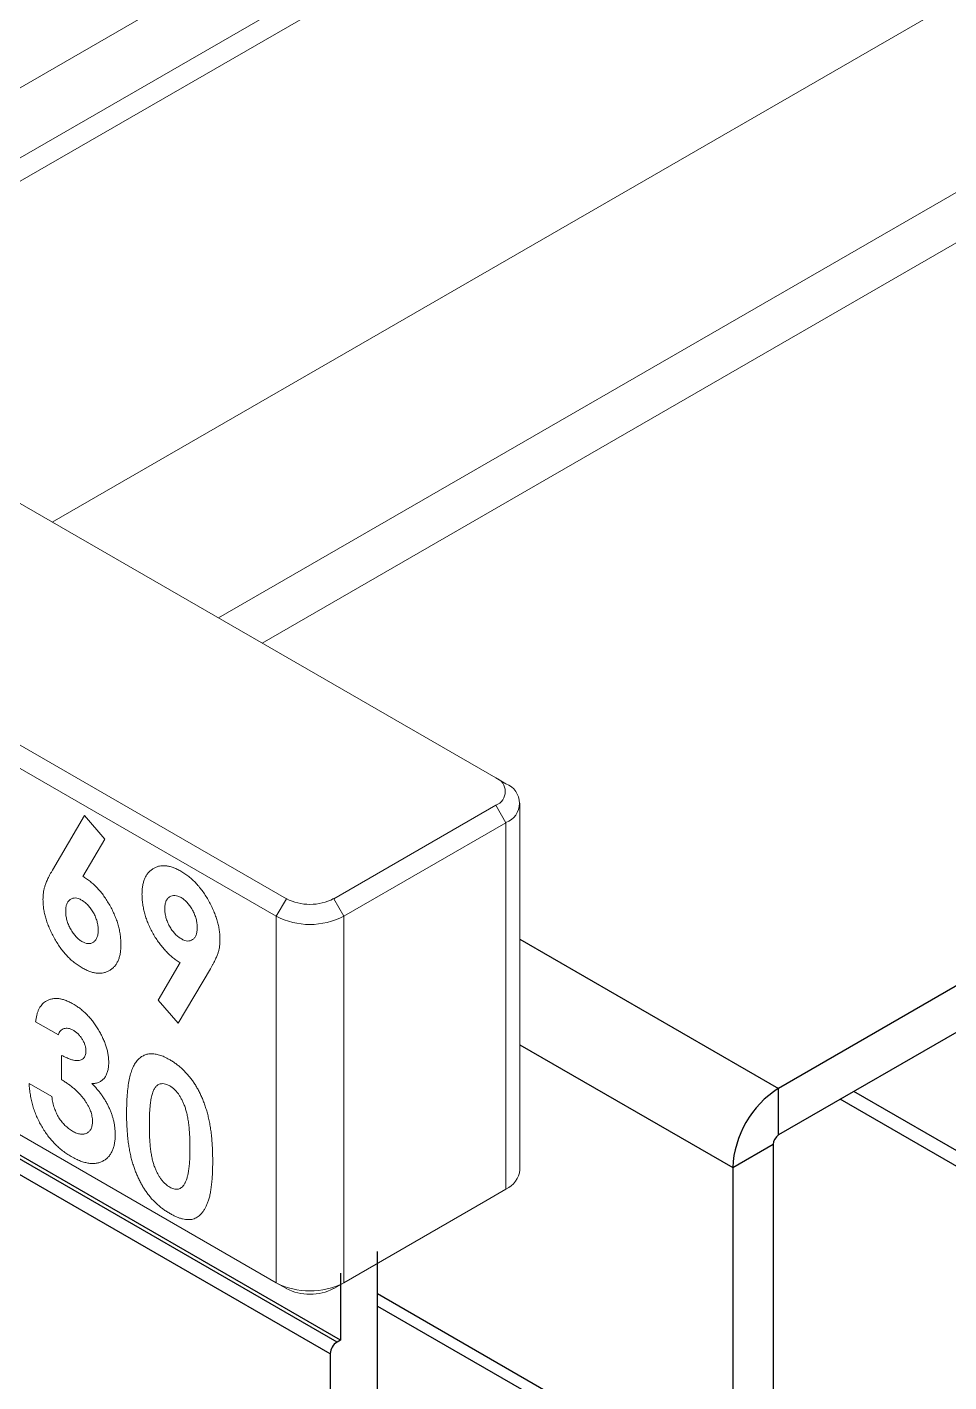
# Model space of a CAD drawing. Extents: x -0.1 to 11.3, y -13.9 to 0.
# Drawn here: x 1.969 to 2.934, y -3.59 to -2.172 of the extents above; entities that cross this region are included whole.
import ezdxf

# ---------------------------------------------------------------- set-up
doc = ezdxf.new("R2010")
doc.units = 0
doc.header["$LTSCALE"] = 0.5
doc.header["$MEASUREMENT"] = 0
for name, color, linetype in [('Brackets', 181, 'CONTINUOUS'), ('Dimension', 10, 'CONTINUOUS'), ('Housing', 150, 'CONTINUOUS')]:
    doc.layers.add(name, color=color, linetype=linetype)
doc.layers.add('Jig', color=41, linetype='CONTINUOUS', lineweight=13)

msp = doc.modelspace()

# ---------------------------------------------------------------- linework, layer by layer
at = {"layer": 'Brackets', "linetype": 'Continuous', "lineweight": 25, "transparency": 16777216}
for p, q in [((3.0593, -3.1076), (2.7556, -3.2829)), ((2.4849, -3.1267), (2.7556, -3.2829)), ((3.0593, -3.1564), (2.7556, -3.3317)), ((2.4849, -3.2374), (2.7076, -3.3659)), ((2.7556, -3.3317), (2.7556, -3.2829)), ((2.7076, -3.3659), (2.7499, -3.3415)), ((2.7499, -3.3415), (2.7499, -3.6879)), ((2.7076, -3.3659), (2.7076, -3.7123)), ((2.3359, -3.4978), (2.7076, -3.7123)), ((2.3359, -3.5109), (2.702, -3.7221))]:
    msp.add_line(p, q, dxfattribs=at)
for centre, radius in [((2.8117, -3.3706), 0.1042), ((2.7622, -3.3421), 0.0123)]:
    msp.add_arc(centre, radius, 122.6023, 177.3977, dxfattribs=at)
at = {"layer": 'Dimension', "transparency": 16777216}
msp.add_open_spline([(2.8616, -0.3576), (0.691, -1.8341), (0.878, -3.2518), (1.065, -4.6696), (0.4687, -5.2892), (0.4373, -5.3219), (0.4039, -5.3545), (0.3687, -5.3873), (0.2889, -5.4614), (0.1995, -5.5356), (0.1005, -5.6099)], degree=3, knots=[0, 0, 0, 0, 1, 1.766137, 1.766137, 1.766137, 1.806549, 1.806549, 1.806549, 1.898148, 1.898148, 1.898148, 1.898148], dxfattribs=at)
at = {"layer": 'Housing', "linetype": 'Continuous', "lineweight": 25, "transparency": 16777216}
for p, q in [((2.2971, -3.5466), (0.8665, -2.7209)), ((2.2935, -3.5486), (0.8661, -2.7248)), ((2.2864, -3.5608), (0.8647, -2.7403)), ((3.3542, -3.5862), (2.8344, -3.2862)), ((3.34, -3.5944), (2.8202, -3.2944)), ((2.3359, -3.8279), (2.3359, -3.4538)), ((2.2971, -3.4763), (2.2971, -3.5466)), ((2.2971, -3.5466), (2.2935, -3.5486)), ((2.2864, -3.5608), (2.2864, -6.2786))]:
    msp.add_line(p, q, dxfattribs=at)
msp.add_arc((2.3018, -3.5615), 0.0154, 122.6023, 177.3977, dxfattribs=at)
at = {"layer": 'Jig', "linetype": 'Continuous', "transparency": 16777216}
for p, q in [((1.3902, -2.565), (3.6529, -1.259)), ((3.5221, -1.408), (1.6483, -2.4895)), ((1.6695, -2.5017), (3.5221, -1.4325)), ((3.2562, -1.9623), (1.9955, -2.6899)), ((3.325, -2.1234), (2.1695, -2.7903)), ((3.3123, -2.1834), (2.2152, -2.8166)), ((1.6483, -2.4895), (2.4597, -2.9578)), ((2.2405, -3.0843), (1.3902, -2.5935)), ((1.3796, -2.6119), (2.2299, -3.1027)), ((2.4597, -2.9578), (2.4703, -2.9639)), ((2.4597, -2.9863), (2.29, -3.0843)), ((2.4597, -2.9863), (2.4703, -3.0047)), ((2.4849, -2.9843), (2.4849, -3.3681)), ((2.2299, -3.4865), (1.3796, -2.9957)), ((2.3006, -3.1027), (2.4703, -3.0047)), ((2.4703, -3.0047), (2.4703, -3.3885)), ((2.2405, -3.0843), (2.2299, -3.1027)), ((2.29, -3.0843), (2.3006, -3.1027)), ((2.2299, -3.1027), (2.2299, -3.4865)), ((2.3006, -3.4865), (2.3006, -3.1027)), ((2.4703, -3.3885), (2.4491, -3.4008)), ((2.3006, -3.4865), (2.4491, -3.4008)), ((2.2299, -3.4865), (2.2405, -3.4926)), ((2.3006, -3.4865), (2.29, -3.4926))]:
    msp.add_line(p, q, dxfattribs=at)
at = {"layer": 'Jig', "transparency": 16777216}
for p, q in [((1.9957, -3.0543), (2.0294, -2.9973)), ((2.0294, -2.9973), (2.0505, -3.0218)), ((2.0505, -3.0218), (2.0274, -3.0609)), ((2.1063, -3.1904), (2.1294, -3.1512)), ((2.161, -3.1577), (2.1274, -3.2148)), ((2.1274, -3.2148), (2.1063, -3.1904)), ((2.0019, -3.2268), (1.9781, -3.2131)), ((2.0053, -3.2739), (2.0053, -3.2484)), ((1.9713, -3.2779), (1.9951, -3.2916))]:
    msp.add_line(p, q, dxfattribs=at)
at = {"layer": 'Jig', "linetype": 'Continuous', "transparency": 16777216}
for centre, radius, start, end in [((2.4543, -2.9721), 0.0153, 290.7714, 69.2286), ((2.4626, -2.9843), 0.0218, 290.7714, 69.2286), ((2.2652, -3.0365), 0.0538, 242.616, 297.384), ((2.2652, -3.0344), 0.0769, 242.616, 297.384), ((2.4599, -3.3656), 0.0251, 294.3654, 354.301), ((2.2652, -3.4182), 0.0769, 242.6097, 297.3903), ((2.2652, -3.4448), 0.0538, 242.6097, 297.3903)]:
    msp.add_arc(centre, radius, start, end, dxfattribs=at)
at = {"layer": 'Jig', "transparency": 16777216}
for points, knots in [([(2.0894, -3.0797), (2.0895, -3.0781), (2.0895, -3.0749), (2.0901, -3.0705), (2.0911, -3.0665), (2.0923, -3.0629), (2.094, -3.0597), (2.0961, -3.0569), (2.0985, -3.0545), (2.1013, -3.0526), (2.1043, -3.0511), (2.1075, -3.0501), (2.1109, -3.0497), (2.1144, -3.0498), (2.1181, -3.0504), (2.1219, -3.0515), (2.1259, -3.0532), (2.1286, -3.0546), (2.13, -3.0554)], [0, 0, 0, 0, 0.065971, 0.129995, 0.192241, 0.254119, 0.315113, 0.376788, 0.439483, 0.503935, 0.56836, 0.630974, 0.691801, 0.752229, 0.812552, 0.873695, 0.936086, 1, 1, 1, 1]), ([(1.9858, -3.0852), (1.9858, -3.084), (1.9858, -3.0817), (1.9862, -3.0783), (1.9867, -3.075), (1.9874, -3.0723), (1.9881, -3.0701), (1.9887, -3.0683), (1.9896, -3.0664), (1.9905, -3.0643), (1.9916, -3.062), (1.9928, -3.0596), (1.9942, -3.057), (1.9952, -3.0552), (1.9957, -3.0543)], [0, 0, 0, 0, 0.0925378, 0.1855908, 0.2795525, 0.3756023, 0.4276167, 0.4871169, 0.5541989, 0.628624, 0.7096876, 0.7991807, 0.8953573, 1, 1, 1, 1]), ([(2.0274, -3.0609), (2.0287, -3.0618), (2.0314, -3.0634), (2.0354, -3.0663), (2.0392, -3.0696), (2.0428, -3.0732), (2.0463, -3.0772), (2.0496, -3.0815), (2.0527, -3.0862), (2.0557, -3.0912), (2.0585, -3.0963), (2.0608, -3.1015), (2.0629, -3.1067), (2.0645, -3.1119), (2.0658, -3.1171), (2.0667, -3.1223), (2.0672, -3.1275), (2.0673, -3.1308), (2.0673, -3.1325)], [0, 0, 0, 0, 0.063329, 0.124736, 0.184916, 0.2443, 0.303826, 0.364353, 0.426073, 0.489721, 0.553756, 0.616458, 0.678319, 0.740301, 0.802656, 0.866732, 0.932157, 1, 1, 1, 1]), ([(2.13, -3.0554), (2.1315, -3.0563), (2.1343, -3.058), (2.1384, -3.0611), (2.1424, -3.0645), (2.1462, -3.0682), (2.1498, -3.0724), (2.1532, -3.0769), (2.1564, -3.0817), (2.1594, -3.0868), (2.1621, -3.092), (2.1645, -3.0973), (2.1665, -3.1024), (2.1682, -3.1075), (2.1695, -3.1125), (2.1703, -3.1174), (2.1709, -3.1223), (2.171, -3.1254), (2.171, -3.127)], [0, 0, 0, 0, 0.066427, 0.130619, 0.193114, 0.254924, 0.316298, 0.378571, 0.441525, 0.506708, 0.571492, 0.634591, 0.69628, 0.756765, 0.81662, 0.876835, 0.937666, 1, 1, 1, 1]), ([(2.0268, -3.1568), (2.0253, -3.1559), (2.0225, -3.1542), (2.0184, -3.1511), (2.0144, -3.1477), (2.0106, -3.1439), (2.007, -3.1398), (2.0036, -3.1353), (2.0004, -3.1304), (1.9974, -3.1253), (1.9947, -3.1201), (1.9923, -3.1149), (1.9903, -3.1097), (1.9886, -3.1046), (1.9873, -3.0997), (1.9864, -3.0947), (1.9859, -3.0899), (1.9858, -3.0868), (1.9858, -3.0852)], [0, 0, 0, 0, 0.066486, 0.130736, 0.193287, 0.255291, 0.316538, 0.378867, 0.441877, 0.507117, 0.572271, 0.635427, 0.696817, 0.757357, 0.817265, 0.877134, 0.93802, 1, 1, 1, 1]), ([(2.0262, -3.0858), (2.0251, -3.0852), (2.0229, -3.084), (2.0197, -3.0834), (2.0168, -3.0837), (2.0143, -3.085), (2.0122, -3.087), (2.0106, -3.0898), (2.0097, -3.0933), (2.0096, -3.0962), (2.0096, -3.0976)], [0, 0, 0, 0, 0.122718, 0.240143, 0.357362, 0.481674, 0.607866, 0.732955, 0.862144, 1, 1, 1, 1]), ([(2.0435, -3.1172), (2.0435, -3.1157), (2.0434, -3.1128), (2.0425, -3.1081), (2.0408, -3.1035), (2.0387, -3.099), (2.0361, -3.0948), (2.0331, -3.0912), (2.0298, -3.088), (2.0274, -3.0865), (2.0262, -3.0858)], [0, 0, 0, 0, 0.135404, 0.262225, 0.385849, 0.510857, 0.634977, 0.753299, 0.873932, 1, 1, 1, 1]), ([(2.1294, -3.1512), (2.128, -3.1504), (2.1253, -3.1488), (2.1214, -3.1458), (2.1176, -3.1425), (2.114, -3.1389), (2.1105, -3.1349), (2.1072, -3.1306), (2.104, -3.126), (2.101, -3.121), (2.0983, -3.1159), (2.096, -3.1107), (2.0939, -3.1055), (2.0923, -3.1003), (2.091, -3.0951), (2.0901, -3.0899), (2.0896, -3.0848), (2.0895, -3.0814), (2.0894, -3.0797)], [0, 0, 0, 0, 0.063396, 0.124462, 0.184705, 0.244153, 0.303741, 0.364333, 0.425865, 0.48958, 0.553683, 0.616452, 0.678378, 0.740426, 0.802847, 0.866591, 0.932085, 1, 1, 1, 1]), ([(2.1305, -3.0831), (2.1293, -3.0825), (2.1271, -3.0814), (2.1238, -3.0808), (2.1208, -3.081), (2.1182, -3.0822), (2.116, -3.0842), (2.1144, -3.087), (2.1134, -3.0906), (2.1133, -3.0934), (2.1132, -3.0949)], [0, 0, 0, 0, 0.121371, 0.238311, 0.356976, 0.482294, 0.609637, 0.734815, 0.863799, 1, 1, 1, 1]), ([(2.1472, -3.1146), (2.1472, -3.1131), (2.1471, -3.1101), (2.1461, -3.1054), (2.1445, -3.1007), (2.1423, -3.0962), (2.1397, -3.0919), (2.1368, -3.0883), (2.1337, -3.0852), (2.1316, -3.0838), (2.1305, -3.0831)], [0, 0, 0, 0, 0.138014, 0.26847, 0.396584, 0.525789, 0.651363, 0.769631, 0.883619, 1, 1, 1, 1]), ([(2.0096, -3.0976), (2.0096, -3.0991), (2.0097, -3.1021), (2.0107, -3.1068), (2.0123, -3.1114), (2.0145, -3.116), (2.0171, -3.1202), (2.02, -3.1239), (2.0231, -3.1269), (2.0252, -3.1283), (2.0263, -3.129)], [0, 0, 0, 0, 0.137285, 0.267028, 0.394926, 0.524335, 0.650813, 0.769267, 0.883435, 1, 1, 1, 1]), ([(2.1132, -3.0949), (2.1133, -3.0964), (2.1134, -3.0993), (2.1144, -3.104), (2.1159, -3.1086), (2.1181, -3.1131), (2.1207, -3.1173), (2.1237, -3.121), (2.127, -3.1241), (2.1294, -3.1256), (2.1306, -3.1264)], [0, 0, 0, 0, 0.134463, 0.261517, 0.38556, 0.511308, 0.634802, 0.754394, 0.873851, 1, 1, 1, 1]), ([(2.0263, -3.129), (2.0275, -3.1296), (2.0297, -3.1308), (2.033, -3.1315), (2.0359, -3.1312), (2.0386, -3.13), (2.0408, -3.128), (2.0424, -3.1252), (2.0434, -3.1216), (2.0435, -3.1187), (2.0435, -3.1172)], [0, 0, 0, 0, 0.121152, 0.237601, 0.356052, 0.480525, 0.607639, 0.73343, 0.862182, 1, 1, 1, 1]), ([(2.1306, -3.1264), (2.1317, -3.127), (2.1339, -3.1281), (2.1371, -3.1288), (2.14, -3.1284), (2.1425, -3.1272), (2.1446, -3.1252), (2.1461, -3.1224), (2.1471, -3.1188), (2.1472, -3.116), (2.1472, -3.1146)], [0, 0, 0, 0, 0.123097, 0.240503, 0.358482, 0.482438, 0.608924, 0.735167, 0.863731, 1, 1, 1, 1]), ([(2.0673, -3.1325), (2.0673, -3.1341), (2.0672, -3.1373), (2.0667, -3.1417), (2.0657, -3.1457), (2.0644, -3.1493), (2.0628, -3.1525), (2.0607, -3.1553), (2.0583, -3.1576), (2.0555, -3.1595), (2.0525, -3.161), (2.0493, -3.162), (2.0459, -3.1624), (2.0424, -3.1624), (2.0387, -3.1618), (2.0349, -3.1607), (2.0309, -3.159), (2.0281, -3.1575), (2.0268, -3.1568)], [0, 0, 0, 0, 0.065621, 0.129704, 0.192008, 0.253165, 0.31459, 0.376533, 0.439287, 0.503799, 0.568284, 0.630629, 0.691513, 0.751998, 0.812377, 0.873577, 0.936027, 1, 1, 1, 1]), ([(2.171, -3.127), (2.171, -3.1282), (2.171, -3.1305), (2.1706, -3.1339), (2.1701, -3.1372), (2.1694, -3.1398), (2.1687, -3.142), (2.1681, -3.1438), (2.1672, -3.1457), (2.1663, -3.1478), (2.1652, -3.1501), (2.1639, -3.1525), (2.1626, -3.1551), (2.1616, -3.1568), (2.161, -3.1577)], [0, 0, 0, 0, 0.092094, 0.185499, 0.279815, 0.375457, 0.426909, 0.486634, 0.553231, 0.627937, 0.709307, 0.798417, 0.895675, 1, 1, 1, 1]), ([(1.9781, -3.2131), (1.9783, -3.2118), (1.9786, -3.2093), (1.9794, -3.2059), (1.9803, -3.2027), (1.9815, -3.1999), (1.9829, -3.1974), (1.9845, -3.1953), (1.9862, -3.1934), (1.9876, -3.1925), (1.9883, -3.192)], [0, 0, 0, 0, 0.138934, 0.272371, 0.400702, 0.524915, 0.646775, 0.765706, 0.883115, 1, 1, 1, 1]), ([(1.9883, -3.192), (1.9893, -3.1914), (1.9912, -3.1903), (1.9944, -3.1893), (1.9978, -3.1887), (2.0014, -3.1888), (2.0052, -3.1894), (2.0091, -3.1906), (2.0133, -3.1923), (2.0161, -3.1939), (2.0176, -3.1947)], [0, 0, 0, 0, 0.127407, 0.251106, 0.372908, 0.494496, 0.616171, 0.740563, 0.867605, 1, 1, 1, 1]), ([(2.0176, -3.1947), (2.0189, -3.1954), (2.0214, -3.197), (2.0251, -3.1997), (2.0286, -3.2027), (2.032, -3.2059), (2.0353, -3.2095), (2.0384, -3.2133), (2.0413, -3.2174), (2.044, -3.2217), (2.0465, -3.2262), (2.0486, -3.2306), (2.0505, -3.235), (2.052, -3.2394), (2.0532, -3.2437), (2.054, -3.2479), (2.0545, -3.2521), (2.0546, -3.2548), (2.0546, -3.2562)], [0, 0, 0, 0, 0.068214, 0.134095, 0.198286, 0.26116, 0.323635, 0.386367, 0.449642, 0.514245, 0.578413, 0.640375, 0.700615, 0.760104, 0.819299, 0.878466, 0.93836, 1, 1, 1, 1]), ([(2.0174, -3.222), (2.0166, -3.2216), (2.0148, -3.2207), (2.0123, -3.22), (2.01, -3.2198), (2.0078, -3.2203), (2.0058, -3.2211), (2.0041, -3.2226), (2.0028, -3.2244), (2.0022, -3.226), (2.0019, -3.2268)], [0, 0, 0, 0, 0.123523, 0.245107, 0.367266, 0.494691, 0.622324, 0.746003, 0.872253, 1, 1, 1, 1]), ([(2.0308, -3.2442), (2.0308, -3.2432), (2.0307, -3.2412), (2.03, -3.238), (2.0288, -3.2348), (2.0271, -3.2317), (2.0251, -3.2287), (2.0228, -3.2261), (2.0202, -3.2238), (2.0184, -3.2226), (2.0174, -3.222)], [0, 0, 0, 0, 0.126208, 0.246331, 0.363484, 0.484754, 0.608383, 0.731214, 0.860989, 1, 1, 1, 1]), ([(2.0053, -3.2484), (2.0069, -3.2492), (2.0098, -3.2506), (2.0139, -3.2523), (2.0174, -3.2534), (2.0203, -3.2539), (2.0227, -3.2539), (2.0247, -3.2536), (2.0265, -3.2528), (2.0281, -3.2517), (2.0293, -3.2502), (2.0301, -3.2485), (2.0307, -3.2465), (2.0308, -3.245), (2.0308, -3.2442)], [0, 0, 0, 0, 0.141704, 0.2651, 0.370058, 0.458024, 0.535994, 0.609848, 0.680075, 0.748587, 0.81563, 0.878071, 0.939584, 1, 1, 1, 1]), ([(2.0842, -3.2539), (2.0852, -3.2529), (2.0872, -3.2508), (2.0907, -3.2486), (2.0945, -3.2471), (2.0986, -3.2466), (2.103, -3.2468), (2.1077, -3.2479), (2.1127, -3.2498), (2.1162, -3.2516), (2.1179, -3.2526)], [0, 0, 0, 0, 0.132314, 0.2587, 0.3809118, 0.5005349, 0.6209226, 0.7423758, 0.8682808, 1, 1, 1, 1]), ([(2.0546, -3.2562), (2.0545, -3.2578), (2.0544, -3.261), (2.0535, -3.2653), (2.0521, -3.2691), (2.0501, -3.2722), (2.0476, -3.2748), (2.0445, -3.2766), (2.0409, -3.2777), (2.0382, -3.2779), (2.0369, -3.278)], [0, 0, 0, 0, 0.124101, 0.244316, 0.364466, 0.485854, 0.608915, 0.734301, 0.863943, 1, 1, 1, 1]), ([(2.0733, -3.3088), (2.0733, -3.3054), (2.0734, -3.2989), (2.0739, -3.2897), (2.0747, -3.2815), (2.0759, -3.2741), (2.0774, -3.2677), (2.0793, -3.2622), (2.0815, -3.2575), (2.0833, -3.2551), (2.0842, -3.2539)], [0, 0, 0, 0, 0.161071, 0.310789, 0.449904, 0.578376, 0.696617, 0.805987, 0.906562, 1, 1, 1, 1]), ([(2.1179, -3.2526), (2.1191, -3.2533), (2.1214, -3.2546), (2.1247, -3.257), (2.1279, -3.2594), (2.131, -3.2621), (2.134, -3.265), (2.1368, -3.2681), (2.1396, -3.2713), (2.1422, -3.2748), (2.1447, -3.2784), (2.147, -3.2822), (2.1492, -3.2862), (2.1512, -3.2904), (2.1531, -3.2948), (2.1548, -3.2994), (2.1564, -3.3041), (2.1579, -3.3091), (2.1592, -3.3143), (2.1603, -3.3198), (2.1613, -3.3257), (2.1621, -3.3318), (2.1627, -3.3383), (2.1631, -3.345), (2.1633, -3.3521), (2.1634, -3.3569), (2.1634, -3.3594)], [0, 0, 0, 0, 0.036635, 0.072034, 0.106626, 0.140306, 0.173619, 0.206426, 0.239067, 0.271883, 0.30484, 0.338529, 0.372616, 0.407548, 0.443719, 0.481312, 0.520113, 0.560913, 0.604025, 0.650075, 0.699572, 0.752363, 0.808789, 0.868954, 0.932675, 1, 1, 1, 1]), ([(2.0376, -3.3173), (2.0376, -3.3165), (2.0375, -3.3148), (2.0371, -3.3121), (2.0365, -3.3094), (2.0356, -3.3066), (2.0344, -3.3038), (2.0329, -3.3009), (2.0312, -3.298), (2.0293, -3.295), (2.0271, -3.2921), (2.0246, -3.2892), (2.022, -3.2865), (2.0191, -3.2838), (2.016, -3.2812), (2.0126, -3.2787), (2.009, -3.2762), (2.0066, -3.2747), (2.0053, -3.2739)], [0, 0, 0, 0, 0.050613, 0.10076, 0.149275, 0.198888, 0.249306, 0.302323, 0.357221, 0.415437, 0.476443, 0.539829, 0.606184, 0.675941, 0.749782, 0.828288, 0.911845, 1, 1, 1, 1]), ([(2.0154, -3.3544), (2.0139, -3.3535), (2.0108, -3.3516), (2.0064, -3.3484), (2.0022, -3.3449), (1.9982, -3.3411), (1.9944, -3.337), (1.9908, -3.3326), (1.9875, -3.3278), (1.9844, -3.3228), (1.9816, -3.3176), (1.979, -3.3122), (1.9769, -3.3068), (1.9751, -3.3012), (1.9736, -3.2955), (1.9725, -3.2897), (1.9717, -3.2838), (1.9714, -3.2799), (1.9713, -3.2779)], [0, 0, 0, 0, 0.066659, 0.130343, 0.191936, 0.251996, 0.311122, 0.369755, 0.428602, 0.488436, 0.548524, 0.608661, 0.669236, 0.730881, 0.794196, 0.85983, 0.928533, 1, 1, 1, 1]), ([(2.0369, -3.278), (2.0378, -3.2789), (2.0397, -3.2807), (2.0423, -3.2836), (2.0448, -3.2866), (2.0471, -3.2897), (2.0493, -3.2929), (2.0514, -3.2962), (2.0532, -3.2996), (2.0549, -3.303), (2.0564, -3.3066), (2.0578, -3.3101), (2.0589, -3.3137), (2.0598, -3.3172), (2.0605, -3.3208), (2.061, -3.3243), (2.0613, -3.3279), (2.0614, -3.3302), (2.0614, -3.3314)], [0, 0, 0, 0, 0.0662215, 0.1301222, 0.1929219, 0.2547642, 0.3157568, 0.3763028, 0.4368144, 0.4981682, 0.5595162, 0.620243, 0.6809698, 0.7423491, 0.8045839, 0.8681024, 0.9333074, 1, 1, 1, 1]), ([(2.1185, -3.2804), (2.1175, -3.2799), (2.1154, -3.2788), (2.1125, -3.278), (2.1097, -3.2779), (2.1076, -3.2784), (2.106, -3.2792), (2.1049, -3.2801), (2.1038, -3.2812), (2.1028, -3.2826), (2.1019, -3.2842), (2.1011, -3.286), (2.1004, -3.2882), (2.0997, -3.2906), (2.099, -3.2933), (2.0985, -3.2964), (2.0981, -3.2999), (2.0977, -3.3038), (2.0974, -3.308), (2.0972, -3.3126), (2.0971, -3.3176), (2.0971, -3.3211), (2.0971, -3.3228)], [0, 0, 0, 0, 0.053834, 0.105543, 0.158054, 0.211987, 0.240207, 0.269794, 0.301343, 0.334608, 0.370284, 0.408089, 0.448681, 0.492069, 0.538664, 0.590371, 0.646388, 0.707195, 0.772947, 0.843643, 0.919308, 1, 1, 1, 1]), ([(2.1396, -3.3456), (2.1396, -3.3432), (2.1396, -3.3385), (2.1393, -3.3317), (2.1388, -3.3254), (2.1382, -3.3195), (2.1374, -3.3141), (2.1364, -3.3092), (2.1352, -3.3047), (2.1338, -3.3007), (2.1323, -3.2971), (2.1306, -3.2938), (2.1289, -3.2908), (2.127, -3.2881), (2.1251, -3.2857), (2.123, -3.2836), (2.1208, -3.2818), (2.1193, -3.2809), (2.1185, -3.2804)], [0, 0, 0, 0, 0.112115, 0.215802, 0.310203, 0.395993, 0.47341, 0.542778, 0.604548, 0.659357, 0.708764, 0.755356, 0.798687, 0.840017, 0.880203, 0.919733, 0.959049, 1, 1, 1, 1]), ([(1.9951, -3.2916), (1.9953, -3.2927), (1.9955, -3.2947), (1.9961, -3.2978), (1.9969, -3.3007), (1.9977, -3.3035), (1.9987, -3.3062), (1.9998, -3.3088), (2.001, -3.3113), (2.0028, -3.3144), (2.0054, -3.318), (2.0088, -3.3218), (2.0127, -3.3251), (2.0153, -3.3268), (2.0167, -3.3277)], [0, 0, 0, 0, 0.077346, 0.150652, 0.220677, 0.286575, 0.350188, 0.411379, 0.469946, 0.528234, 0.642194, 0.755364, 0.873556, 1, 1, 1, 1]), ([(2.0167, -3.3277), (2.0175, -3.3281), (2.0189, -3.3289), (2.021, -3.3298), (2.023, -3.3304), (2.025, -3.3308), (2.0268, -3.331), (2.0285, -3.3308), (2.0301, -3.3304), (2.0317, -3.3298), (2.0331, -3.329), (2.0343, -3.3279), (2.0353, -3.3267), (2.0361, -3.3252), (2.0368, -3.3235), (2.0372, -3.3216), (2.0376, -3.3196), (2.0376, -3.3181), (2.0376, -3.3173)], [0, 0, 0, 0, 0.069402, 0.135943, 0.20102, 0.264181, 0.325955, 0.388454, 0.450819, 0.514266, 0.577492, 0.638835, 0.698634, 0.758057, 0.817032, 0.876415, 0.937278, 1, 1, 1, 1]), ([(2.1186, -3.414), (2.1174, -3.4132), (2.1151, -3.4119), (2.1117, -3.4095), (2.1085, -3.407), (2.1053, -3.4043), (2.1024, -3.4015), (2.0995, -3.3985), (2.0968, -3.3953), (2.0943, -3.3919), (2.0919, -3.3884), (2.0896, -3.3847), (2.0875, -3.3808), (2.0855, -3.3767), (2.0836, -3.3724), (2.0819, -3.368), (2.0803, -3.3634), (2.0788, -3.3585), (2.0775, -3.3534), (2.0764, -3.348), (2.0754, -3.3423), (2.0747, -3.3362), (2.074, -3.3298), (2.0736, -3.3231), (2.0733, -3.316), (2.0733, -3.3113), (2.0733, -3.3088)], [0, 0, 0, 0, 0.038217, 0.074867, 0.110158, 0.144454, 0.17808, 0.211171, 0.243687, 0.275872, 0.308376, 0.341263, 0.37515, 0.409655, 0.445157, 0.482073, 0.520576, 0.560554, 0.603108, 0.648689, 0.697948, 0.750768, 0.807309, 0.867656, 0.931861, 1, 1, 1, 1]), ([(2.0614, -3.3314), (2.0613, -3.333), (2.0613, -3.3363), (2.0607, -3.3409), (2.0596, -3.345), (2.0582, -3.3487), (2.0564, -3.352), (2.0542, -3.3549), (2.0515, -3.3572), (2.0485, -3.3591), (2.0452, -3.3606), (2.0415, -3.3614), (2.0377, -3.3617), (2.0337, -3.3614), (2.0294, -3.3605), (2.025, -3.3591), (2.0203, -3.3571), (2.0171, -3.3553), (2.0154, -3.3544)], [0, 0, 0, 0, 0.062821, 0.123871, 0.183554, 0.242266, 0.301265, 0.360847, 0.421949, 0.484789, 0.548014, 0.610413, 0.672536, 0.734829, 0.797947, 0.862973, 0.93002, 1, 1, 1, 1]), ([(2.0971, -3.3228), (2.0971, -3.3252), (2.0972, -3.3297), (2.0974, -3.3363), (2.0979, -3.3424), (2.0985, -3.3481), (2.0994, -3.3533), (2.1003, -3.3581), (2.1015, -3.3624), (2.103, -3.3663), (2.1045, -3.3698), (2.1062, -3.373), (2.1079, -3.376), (2.1098, -3.3787), (2.1119, -3.381), (2.114, -3.3831), (2.1162, -3.385), (2.1178, -3.3859), (2.1185, -3.3864)], [0, 0, 0, 0, 0.110734, 0.212341, 0.305502, 0.389835, 0.46669, 0.535262, 0.596763, 0.651066, 0.701036, 0.74786, 0.791833, 0.834284, 0.875334, 0.916035, 0.957652, 1, 1, 1, 1]), ([(2.1331, -3.3843), (2.1336, -3.3834), (2.1347, -3.3817), (2.136, -3.3785), (2.1371, -3.3746), (2.1381, -3.3701), (2.1387, -3.3649), (2.1393, -3.3591), (2.1395, -3.3526), (2.1396, -3.348), (2.1396, -3.3456)], [0, 0, 0, 0, 0.0888707, 0.1863547, 0.2940777, 0.4122365, 0.5417781, 0.6827026, 0.8350964, 1, 1, 1, 1]), ([(2.1634, -3.3594), (2.1634, -3.3618), (2.1633, -3.3666), (2.1631, -3.3735), (2.1626, -3.3798), (2.162, -3.3856), (2.1612, -3.3909), (2.1603, -3.3956), (2.1592, -3.3999), (2.1578, -3.4036), (2.1564, -3.4069), (2.1547, -3.4098), (2.153, -3.4123), (2.1512, -3.4146), (2.1492, -3.4164), (2.1472, -3.4179), (2.145, -3.419), (2.1427, -3.4199), (2.1402, -3.4203), (2.1376, -3.4205), (2.1348, -3.4202), (2.1319, -3.4197), (2.1288, -3.4187), (2.1255, -3.4175), (2.1221, -3.4159), (2.1198, -3.4146), (2.1186, -3.414)], [0, 0, 0, 0, 0.068491, 0.133077, 0.193829, 0.251083, 0.304401, 0.354408, 0.401295, 0.444701, 0.485692, 0.524676, 0.562307, 0.597947, 0.632474, 0.665752, 0.697985, 0.729586, 0.760825, 0.792355, 0.824313, 0.857156, 0.890927, 0.92596, 0.962061, 1, 1, 1, 1]), ([(2.1185, -3.3864), (2.1193, -3.3868), (2.1207, -3.3876), (2.1229, -3.3883), (2.1249, -3.3887), (2.1268, -3.3886), (2.1285, -3.3881), (2.1302, -3.3872), (2.1317, -3.3859), (2.1326, -3.3848), (2.1331, -3.3843)], [0, 0, 0, 0, 0.124035, 0.242846, 0.360342, 0.479042, 0.599334, 0.725488, 0.858549, 1, 1, 1, 1])]:
    msp.add_open_spline(points, degree=3, knots=knots, dxfattribs=at)

doc.saveas('drawing.dxf')
